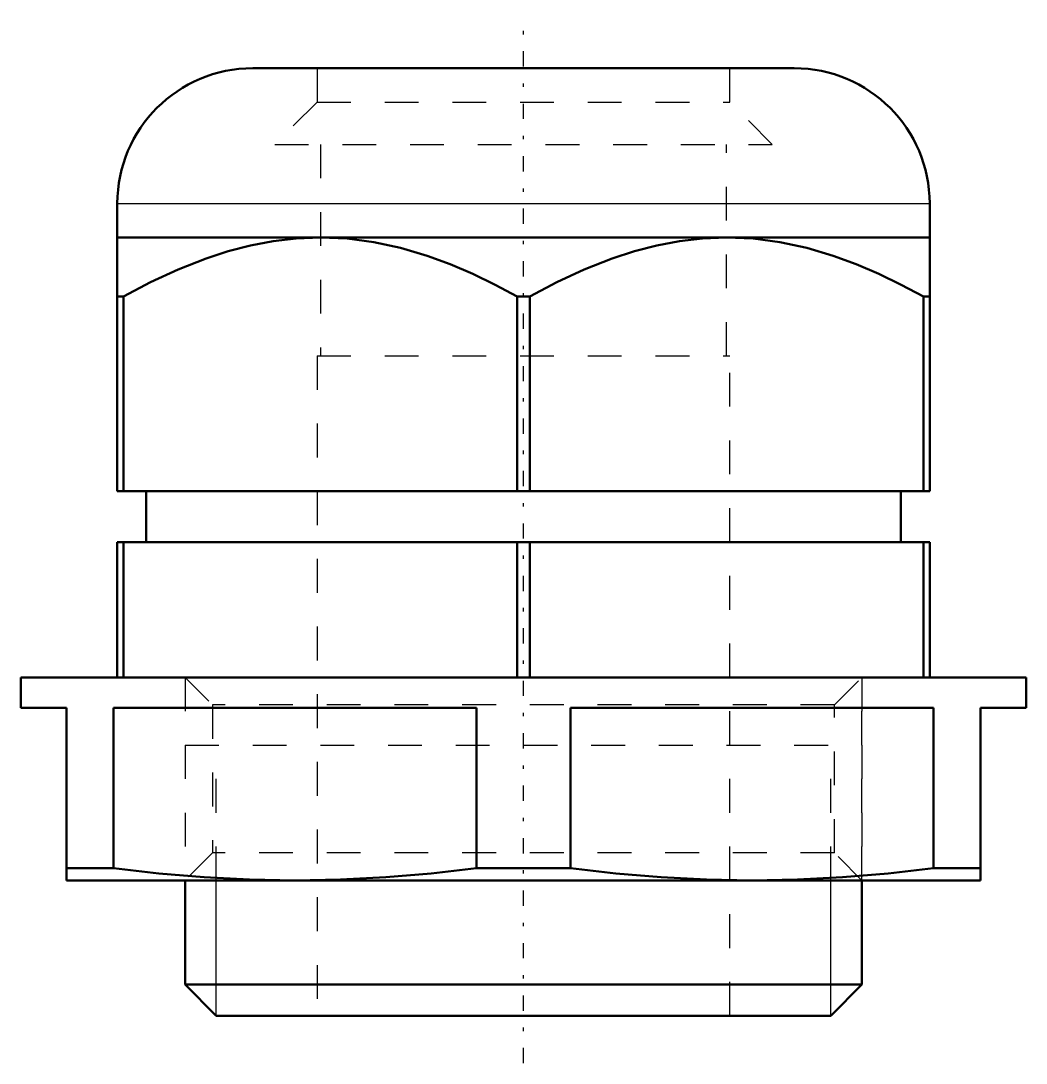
# Model space of a CAD drawing. Header units: millimetres. Extents: x -14.8 to 14.8, y -1.4 to 29.4.
import ezdxf

# ---------------------------------------------------------------- set-up
doc = ezdxf.new("R2010")
doc.units = ezdxf.units.MM
doc.linetypes.add('Center', pattern=[1.5, 0.45, -0.5, 0.05, -0.5])
doc.linetypes.add('Dashed', pattern=[2, 1, -1])
for name, color, linetype, lineweight in [('AM_0', 7, 'Continuous', 50), ('AM_4', 3, 'Continuous', 25), ('AM_5', 3, 'Continuous', 25), ('AM_7', 7, 'Center', 25), ('AM_9', 6, 'Dashed', 25)]:
    doc.layers.add(name, color=color, linetype=linetype, lineweight=lineweight)

# ---------------------------------------------------------------- blocks, each defined once
blk = doc.blocks.new('1_2411_621_02_0_in_2411_621_12__2')
at = {"layer": 'AM_0'}
for p, q in [((14.85, 10), (-14.85, 10)), ((-14.85, 10), (-14.85, 9.1)), ((14.85, 9.1), (14.85, 10)), ((-13.5, 9.1), (-14.85, 9.1)), ((-13.5, 4), (-13.5, 9.1)), ((-12.108, 9.1), (-12.108, 4.362)), ((-1.392, 9.1), (-12.108, 9.1)), ((-1.392, 4.362), (-1.392, 9.1)), ((1.392, 9.1), (1.392, 4.362)), ((12.108, 9.1), (1.392, 9.1)), ((12.108, 4.362), (12.108, 9.1)), ((13.5, 9.1), (13.5, 4)), ((14.85, 9.1), (13.5, 9.1)), ((-12.108, 4.362), (-13.5, 4.362)), ((1.392, 4.362), (-1.392, 4.362)), ((13.5, 4.362), (12.108, 4.362)), ((13.5, 4), (-13.5, 4))]:
    blk.add_line(p, q, dxfattribs=at)
for points in [[(-12.108, 4.362), (-10.774, 4.208), (-9.437, 4.094), (-8.094, 4.024), (-6.75, 4)], [(-6.75, 4), (-5.41, 4.024), (-4.071, 4.094), (-2.73, 4.208), (-1.392, 4.362)], [(1.392, 4.362), (2.726, 4.208), (4.063, 4.094), (5.406, 4.024), (6.75, 4)], [(6.75, 4), (8.09, 4.024), (9.429, 4.094), (10.77, 4.208), (12.108, 4.362)]]:
    blk.add_lwpolyline(points, dxfattribs=at)
at = {"layer": 'AM_5', "linetype": 'Dashed'}
for p, q in [((-10, 10), (-10, 4)), ((10, 10), (10, 4))]:
    blk.add_line(p, q, dxfattribs=at)
at = {"layer": 'AM_9'}
for p, q in [((-10, 10), (-9.188, 9.188)), ((9.188, 9.188), (10, 10)), ((-9.188, 9.188), (-9.188, 4.812)), ((9.188, 9.188), (-9.188, 9.188)), ((9.188, 4.812), (9.188, 9.188)), ((-9.188, 4.812), (-10, 4)), ((9.188, 4.812), (-9.188, 4.812)), ((10, 4), (9.188, 4.812))]:
    blk.add_line(p, q, dxfattribs=at)
blk = doc.blocks.new('2_2411_621_12__01_0_in_2411_621_12__2')
at = {"layer": 'AM_0'}
for p, q in [((-8, 28), (8, 28)), ((-12, 24), (-12, 15.5)), ((12, 15.5), (12, 24)), ((-12, 23), (12, 23)), ((-12, 21.25), (-11.814, 21.25)), ((-11.814, 21.25), (-11.814, 15.5)), ((-0.186, 21.25), (-0.186, 15.5)), ((-0.186, 21.25), (0.186, 21.25)), ((0.186, 21.25), (0.186, 15.5)), ((11.814, 21.25), (12, 21.25)), ((11.814, 21.25), (11.814, 15.5)), ((-12, 15.5), (12, 15.5)), ((-11.15, 15.5), (-11.15, 14)), ((11.15, 14), (11.15, 15.5)), ((-12, 10), (-12, 14)), ((-12, 14), (12, 14)), ((-11.814, 10), (-11.814, 14)), ((-0.186, 10), (-0.186, 14)), ((0.186, 10), (0.186, 14)), ((11.814, 10), (11.814, 14)), ((12, 10), (12, 14)), ((-10, 4), (-10, 0.92)), ((10, 0.92), (10, 4)), ((-10, 0.92), (-9.08, 0)), ((-10, 0.92), (10, 0.92)), ((9.08, 0), (10, 0.92)), ((-9.08, 0), (9.08, 0))]:
    blk.add_line(p, q, dxfattribs=at)
for points in [[(-11.814, 21.25), (-11.019, 21.674), (-10.207, 22.054), (-9.379, 22.382), (-8.725, 22.594), (-8.062, 22.765), (-7.391, 22.893), (-6.716, 22.972), (-6, 23)], [(-6, 23), (-5.21, 22.965), (-4.425, 22.863), (-3.632, 22.692), (-2.85, 22.461), (-2.17, 22.211), (-1.501, 21.924), (-0.838, 21.601), (-0.186, 21.25)], [(0.186, 21.25), (0.981, 21.674), (1.793, 22.054), (2.621, 22.382), (3.275, 22.594), (3.938, 22.765), (4.609, 22.893), (5.284, 22.972), (6, 23)], [(6, 23), (6.79, 22.965), (7.575, 22.863), (8.368, 22.692), (9.15, 22.461), (9.83, 22.211), (10.499, 21.924), (11.162, 21.601), (11.814, 21.25)]]:
    blk.add_lwpolyline(points, dxfattribs=at)
for centre, start, end in [((-8, 24), 90, 180), ((8, 24), 0, 90)]:
    blk.add_arc(centre, 4, start, end, dxfattribs=at)
at = {"layer": 'AM_4'}
blk.add_line((-12, 24), (12, 24), dxfattribs=at)
at = {"layer": 'AM_5', "linetype": 'Dashed'}
for p, q in [((-10, 8), (10, 8)), ((-9.08, 4), (-9.08, 8)), ((9.08, 4), (9.08, 8))]:
    blk.add_line(p, q, dxfattribs=at)
at = {"layer": 'AM_5'}
for p, q in [((-9.08, 0), (-9.08, 4)), ((9.08, 0), (9.08, 4))]:
    blk.add_line(p, q, dxfattribs=at)
at = {"layer": 'AM_7'}
blk.add_line((0, -1.4), (0, 29.4), dxfattribs=at)
at = {"layer": 'AM_9'}
for p, q in [((-6.1, 28), (-6.1, 27)), ((6.1, 27), (6.1, 28)), ((-6.1, 27), (-7.35, 25.75)), ((-6.1, 27), (6.1, 27)), ((7.35, 25.75), (6.1, 27)), ((-7.35, 25.75), (7.35, 25.75)), ((-6, 25.75), (-6, 19.5)), ((6, 19.5), (6, 25.75)), ((-6.1, 19.5), (6.1, 19.5)), ((-6.1, 19.5), (-6.1, 0)), ((6.1, 0), (6.1, 19.5)), ((-10, 10), (-10, 4)), ((10, 4), (10, 10))]:
    blk.add_line(p, q, dxfattribs=at)

msp = doc.modelspace()

# ---------------------------------------------------------------- block references
for name in ['2_2411_621_12__01_0_in_2411_621_12__2', '1_2411_621_02_0_in_2411_621_12__2']:
    msp.add_blockref(name, (0, 0))

doc.saveas('drawing.dxf')
